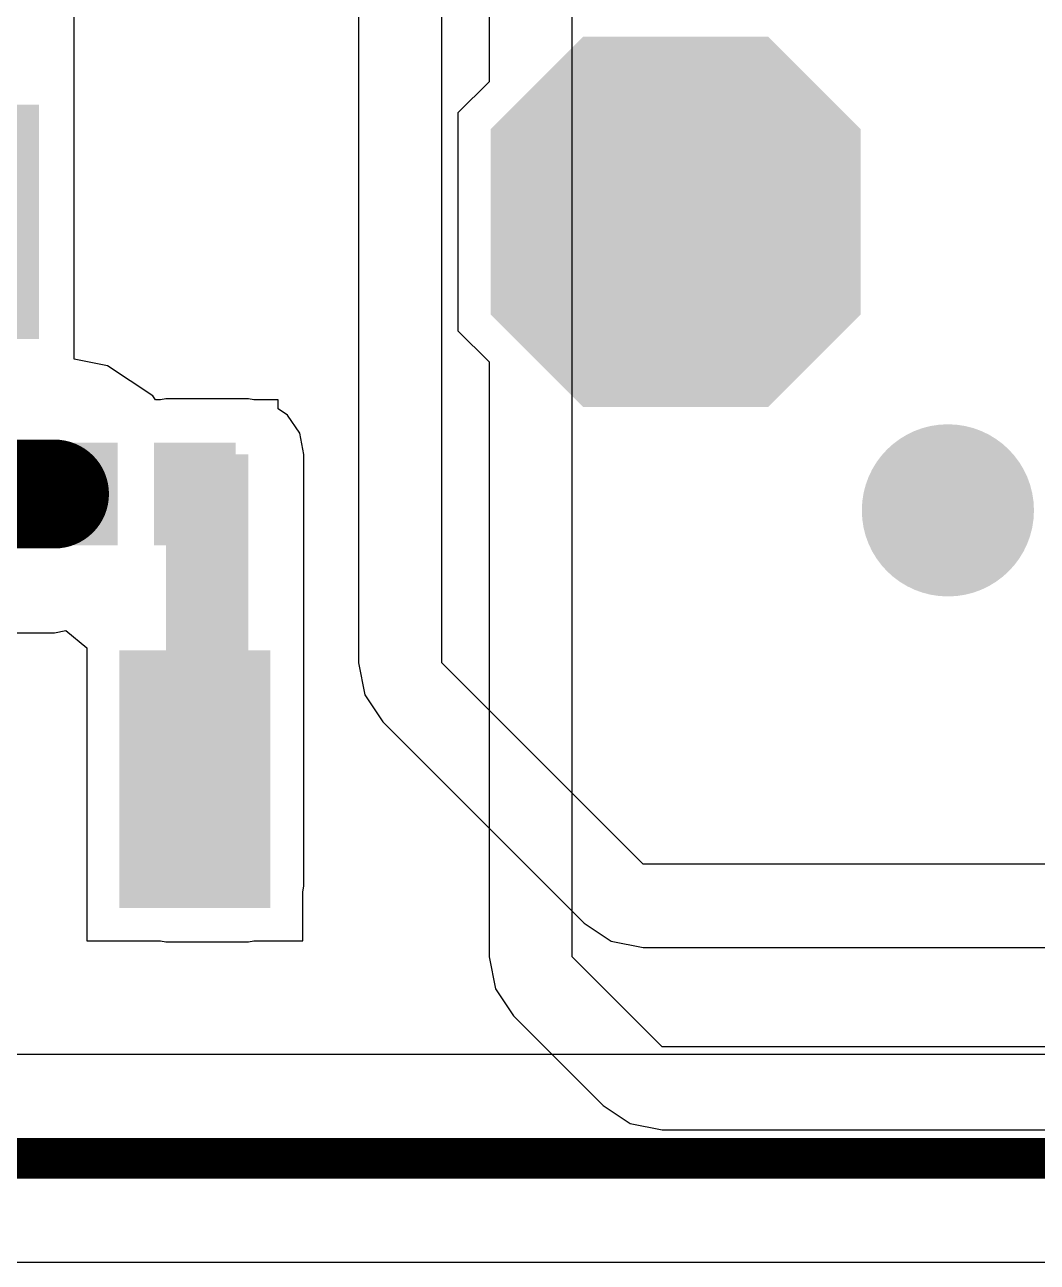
# Model space of a CAD drawing. Header units: millimetres. Extents: x 0 to 172, y 0 to 138.
# Drawn here: x 76.92 to 81.65, y 59.08 to 64.85 of the extents above; entities that cross this region are included whole.
import ezdxf

# ---------------------------------------------------------------- set-up
doc = ezdxf.new("R2010")
doc.units = ezdxf.units.MM
for name, color, linetype in [('BottomLayer', 5, 'Continuous'), ('BottomPaste', 16, 'Continuous'), ('BottomSolder', 6, 'Continuous'), ('TopLayer', 1, 'Continuous'), ('TopSolder', 216, 'Continuous'), ('ViaHoleLayer', 16, 'Continuous')]:
    doc.layers.add(name, color=color, linetype=linetype)

# ---------------------------------------------------------------- blocks, each defined once
blk = doc.blocks.new('T__________B_62')
at = {"layer": 'BottomLayer'}
blk.add_hatch(color=5, dxfattribs=at).paths.add_polyline_path([(0.381, 0.762), (-0.381, 0.762), (-0.762, 0.381), (-0.762, -0.381), (-0.381, -0.762), (0.381, -0.762), (0.762, -0.381), (0.762, 0.381)])
at = {"layer": 'BottomPaste'}
blk.add_hatch(color=16, dxfattribs=at).paths.add_polyline_path([(0.381, 0.762), (-0.381, 0.762), (-0.762, 0.381), (-0.762, -0.381), (-0.381, -0.762), (0.381, -0.762), (0.762, -0.381), (0.762, 0.381)])
at = {"layer": 'BottomSolder'}
blk.add_hatch(color=6, dxfattribs=at).paths.add_polyline_path([(0.4318, 0.8636), (-0.4318, 0.8636), (-0.8636, 0.4318), (-0.8636, -0.4318), (-0.4318, -0.8636), (0.4318, -0.8636), (0.8636, -0.4318), (0.8636, 0.4318)])
blk = doc.blocks.new('R___0603_B_158')
at = {"layer": 'BottomLayer'}
for points in [[(-1.143, -0.4445), (-1.143, 0.4445), (-0.381, 0.4445), (-0.381, -0.4445)], [(0.381, -0.4445), (0.381, 0.4445), (1.143, 0.4445), (1.143, -0.4445)]]:
    blk.add_hatch(color=5, dxfattribs=at).paths.add_polyline_path(points)
at = {"layer": 'BottomPaste'}
for points in [[(-1.143, -0.4445), (-1.143, 0.4445), (-0.381, 0.4445), (-0.381, -0.4445)], [(0.381, -0.4445), (0.381, 0.4445), (1.143, 0.4445), (1.143, -0.4445)]]:
    blk.add_hatch(color=16, dxfattribs=at).paths.add_polyline_path(points)
at = {"layer": 'BottomSolder'}
for points in [[(-1.2446, -0.5461), (-1.2446, 0.5461), (-0.2794, 0.5461), (-0.2794, -0.5461)], [(0.2794, -0.5461), (0.2794, 0.5461), (1.2446, 0.5461), (1.2446, -0.5461)]]:
    blk.add_hatch(color=6, dxfattribs=at).paths.add_polyline_path(points)
blk = doc.blocks.new('R___0201_B_194')
at = {"layer": 'BottomLayer'}
for points in [[(-0.41, 0.185), (-0.14, 0.185), (-0.14, -0.185), (-0.41, -0.185)], [(0.14, 0.185), (0.41, 0.185), (0.41, -0.185), (0.14, -0.185)]]:
    blk.add_hatch(color=5, dxfattribs=at).paths.add_polyline_path(points)
at = {"layer": 'BottomPaste'}
for points in [[(-0.41, 0.185), (-0.14, 0.185), (-0.14, -0.185), (-0.41, -0.185)], [(0.14, 0.185), (0.41, 0.185), (0.41, -0.185), (0.14, -0.185)]]:
    blk.add_hatch(color=16, dxfattribs=at).paths.add_polyline_path(points)
at = {"layer": 'BottomSolder'}
for points in [[(-0.465, 0.24), (-0.085, 0.24), (-0.085, -0.24), (-0.465, -0.24)], [(0.085, 0.24), (0.465, 0.24), (0.465, -0.24), (0.085, -0.24)]]:
    blk.add_hatch(color=6, dxfattribs=at).paths.add_polyline_path(points)
blk = doc.blocks.new('LED_0603_B_232')
at = {"layer": 'BottomLayer'}
for points in [[(-1, 0.5), (-0.5, 0.5), (-0.5, -0.5), (-1, -0.5)], [(0.5, 0.5), (1, 0.5), (1, -0.5), (0.5, -0.5)]]:
    blk.add_hatch(color=5, dxfattribs=at).paths.add_polyline_path(points)
at = {"layer": 'BottomPaste'}
for points in [[(-1, 0.5), (-0.5, 0.5), (-0.5, -0.5), (-1, -0.5)], [(0.5, 0.5), (1, 0.5), (1, -0.5), (0.5, -0.5)]]:
    blk.add_hatch(color=16, dxfattribs=at).paths.add_polyline_path(points)
at = {"layer": 'BottomSolder'}
for points in [[(-1.1016, 0.6016), (-0.3984, 0.6016), (-0.3984, -0.6016), (-1.1016, -0.6016)], [(0.3984, 0.6016), (1.1016, 0.6016), (1.1016, -0.6016), (0.3984, -0.6016)]]:
    blk.add_hatch(color=6, dxfattribs=at).paths.add_polyline_path(points)

msp = doc.modelspace()

# ---------------------------------------------------------------- hatches: boundary and pattern name
at = {"layer": 'BottomLayer'}
h = msp.add_hatch(color=5, dxfattribs=at)
edge = h.paths.add_edge_path()
edge.add_arc((81.2292, 62.5856), 0.3, 0, 360)
msp.add_hatch(color=5, dxfattribs=at).paths.add_polyline_path([(77.5802, 60.8318), (77.9652, 60.8318), (77.9652, 62.8468), (77.5802, 62.8468)])
at = {"layer": 'BottomSolder'}
h = msp.add_hatch(color=6, dxfattribs=at)
edge = h.paths.add_edge_path()
edge.add_arc((81.2292, 62.5856), 0.4016, 0, 360)
at = {"layer": 'TopLayer'}
h = msp.add_hatch(color=1, dxfattribs=at)
edge = h.paths.add_edge_path()
edge.add_arc((81.2292, 62.5856), 0.3, 0, 360)
at = {"layer": 'TopSolder'}
h = msp.add_hatch(color=216, dxfattribs=at)
edge = h.paths.add_edge_path()
edge.add_arc((81.2292, 62.5856), 0.4016, 0, 360)
at = {"layer": 'ViaHoleLayer'}
h = msp.add_hatch(color=16, dxfattribs=at)
edge = h.paths.add_edge_path()
edge.add_arc((81.2292, 62.5856), 0.15, 0, 360)

# ---------------------------------------------------------------- linework, layer by layer
at = {"layer": 'BottomLayer'}
for p, q in [((79.4766, 60.5028), (79.4766, 65.7098)), ((77.1522, 63.9318), (77.1522, 65.3213)), ((79.0881, 65.3213), (79.0881, 64.5847)), ((79.0881, 64.5847), (78.9432, 64.4398)), ((78.9432, 64.4398), (78.9432, 63.4238)), ((77.1522, 63.291), (77.1522, 63.9318)), ((78.9432, 63.4238), (79.0881, 63.2789)), ((77.3084, 63.26), (77.1522, 63.291)), ((79.0881, 63.2789), (79.0881, 60.5028)), ((77.5185, 63.1196), (77.3084, 63.26)), ((77.531, 63.1008), (77.5185, 63.1196)), ((77.5552, 63.1008), (77.531, 63.1008)), ((77.5802, 63.1058), (77.5552, 63.1008)), ((77.9652, 63.1058), (77.5802, 63.1058)), ((77.9902, 63.1008), (77.9652, 63.1058)), ((78.1042, 63.1008), (77.9902, 63.1008)), ((78.1042, 63.0594), (78.1042, 63.1008)), ((78.1483, 63.0299), (78.1042, 63.0594)), ((78.2045, 62.9459), (78.1483, 63.0299)), ((78.2242, 62.8468), (78.2045, 62.9459)), ((78.2242, 60.8318), (78.2242, 62.8468)), ((76.5048, 62.0144), (77.0606, 62.0144)), ((77.0606, 62.0144), (77.113, 62.0248)), ((77.113, 62.0248), (77.2112, 61.9442)), ((77.2112, 61.9442), (77.2112, 60.5778)), ((78.2192, 60.8068), (78.2242, 60.8318)), ((78.2192, 60.5778), (78.2192, 60.8068)), ((77.2112, 60.5778), (77.5552, 60.5778)), ((77.5552, 60.5778), (77.5802, 60.5728)), ((77.5802, 60.5728), (77.9652, 60.5728)), ((77.9652, 60.5728), (77.9902, 60.5778)), ((77.9902, 60.5778), (78.2192, 60.5778)), ((79.0881, 60.5028), (79.1177, 60.3541)), ((79.8957, 60.0837), (79.4766, 60.5028)), ((79.1177, 60.3541), (79.2019, 60.2281)), ((79.2019, 60.2281), (79.621, 59.809)), ((82.9818, 60.0837), (79.8957, 60.0837)), ((79.621, 59.809), (79.747, 59.7248)), ((79.747, 59.7248), (79.8957, 59.6952)), ((79.8957, 59.6952), (82.9818, 59.6952))]:
    msp.add_line(p, q, dxfattribs=at)
at = {"layer": 'BottomLayer', "const_width": 0.508}
msp.add_lwpolyline([(76.5048, 62.6618), (77.0606, 62.6618)], dxfattribs=at)
at = {"layer": 'BottomLayer', "const_width": 0.254}
msp.add_lwpolyline([(76.9336, 62.6618, 1), (77.1876, 62.6618, 1)], format="xyb", close=True, dxfattribs=at)
at = {"layer": 'TopLayer'}
for p, q in [((78.4785, 69.8321), (78.4785, 61.8744)), ((78.867, 61.8744), (78.867, 69.8321)), ((78.4785, 61.8744), (78.5081, 61.7257)), ((79.8068, 60.9346), (78.867, 61.8744)), ((78.5081, 61.7257), (78.5923, 61.5997)), ((78.5923, 61.5997), (79.5321, 60.6599)), ((84.3159, 60.9346), (79.8068, 60.9346)), ((79.5321, 60.6599), (79.6581, 60.5757)), ((79.6581, 60.5757), (79.8068, 60.5461)), ((79.8068, 60.5461), (84.3159, 60.5461)), ((87.9371, 60.0479), (71.7527, 60.0479)), ((71.5518, 59.0781), (88.138, 59.0781))]:
    msp.add_line(p, q, dxfattribs=at)
at = {"layer": 'TopLayer', "const_width": 0.1893}
msp.add_lwpolyline([(71.5518, 59.563), (88.138, 59.563)], dxfattribs=at)

# ---------------------------------------------------------------- block references
for name, p in [('T__________B_62', (79.9592, 63.9318)), ('R___0603_B_158', (75.7428, 63.9318)), ('R___0201_B_194', (77.4402, 62.6618))]:
    msp.add_blockref(name, p)
at = {"rotation": 180}
msp.add_blockref('LED_0603_B_232', (76.9652, 61.3318), dxfattribs=at)

doc.saveas('drawing.dxf')
